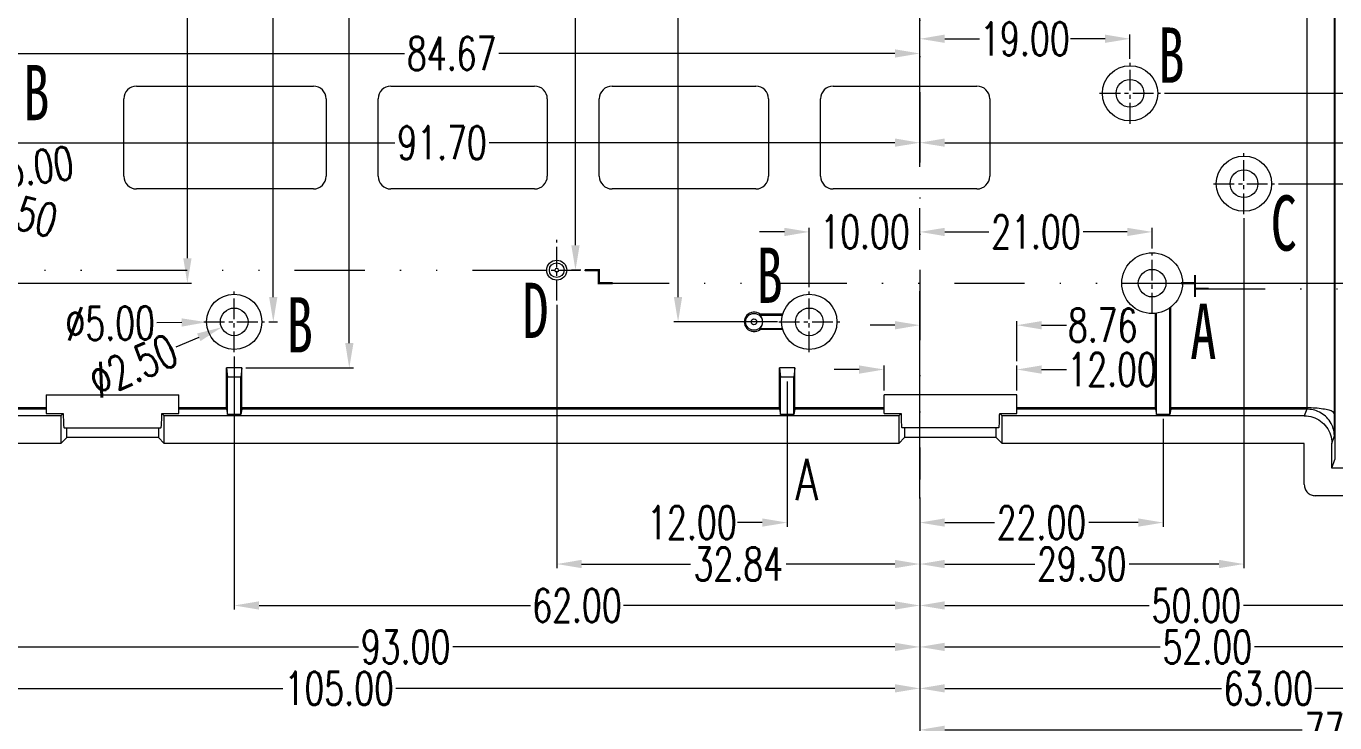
# Model space of a CAD drawing. Header units: millimetres. Extents: x 8061 to 9633, y -505 to -163.
# Drawn here: x 9093.5 to 9211.8, y -441.5 to -378.5 of the extents above; entities that cross this region are included whole.
import ezdxf
from ezdxf.enums import TextEntityAlignment as Align

# ---------------------------------------------------------------- set-up
doc = ezdxf.new("R2010")
doc.units = ezdxf.units.MM
doc.linetypes.add('CENTER', pattern=[0.6, 0.375, -0.075, 0.075, -0.075])
doc.linetypes.add('DIVIDE', pattern=[31.75, 12.7, -6.35, 0, -6.35, 0, -6.35])
doc.layers.get('Defpoints').update_dxf_attribs({"linetype": 'CONTINUOUS'})
for name, color, linetype, lineweight in [('dim', 82, 'CONTINUOUS', 9), ('hatch', 56, 'CONTINUOUS', 9), ('part', 7, 'CONTINUOUS', 20)]:
    doc.layers.add(name, color=color, linetype=linetype, lineweight=lineweight)
doc.styles.get("Standard").update_dxf_attribs({"font": 'romans.shx', "width": 0.7})
doc.styles.add('宋体', font='SimSun.ttf', dxfattribs={"width": 0.7})
doc.dimstyles.new('03', dxfattribs={"dimscale": 0.75, "dimtxt": 4, "dimasz": 3, "dimexe": 0.5, "dimexo": 0.5, "dimgap": 0.09, "dimtad": 0, "dimzin": 0, "dimdsep": 46, "dimtxsty": 'Standard', "dimcen": 0, "dimclrd": 256, "dimclre": 256, "dimclrt": 6, "dimazin": 2, "dimtp": 0.01, "dimtm": 0.01, "dimtfac": 1, "dimtofl": 0, "dimtmove": 0, "dimatfit": 0, "dimfxl": 1, "dimtolj": 1, "dimtzin": 0, "dimlwd": -1, "dimlwe": -1, "dimarcsym": 0})

# ---------------------------------------------------------------- blocks, each defined once
blk = doc.blocks.new('*D319')
at = {"layer": 'Defpoints', "color": 0}
for p in [(41935.02, -13063.64), (41935.02, -13063.64), (41956.02, -13065.53)]:
    blk.add_point(p, dxfattribs=at)
at = {"layer": 'dim'}
for p, q in [((41956.02, -13065.15), (41956.02, -13063.27)), ((41937.27, -13063.64), (41941.26, -13063.64)), ((41953.77, -13063.64), (41949.79, -13063.64))]:
    blk.add_line(p, q, dxfattribs=at)
for points in [[(41937.27, -13063.27), (41937.27, -13064.02), (41935.02, -13063.64)], [(41953.77, -13063.27), (41953.77, -13064.02), (41956.02, -13063.64)]]:
    blk.add_solid(points, dxfattribs=at)
at = {"layer": 'dim', "color": 6, "insert": (41945.52, -13063.64), "char_height": 3, "attachment_point": 5}
blk.add_mtext('\\A1;21.00', dxfattribs=at)
blk = doc.blocks.new('*D320')
at = {"layer": 'Defpoints', "color": 0}
for p in [(41935.02, -13046.17), (41935.02, -13046.17), (41954.02, -13048.35)]:
    blk.add_point(p, dxfattribs=at)
at = {"layer": 'dim'}
for p, q in [((41937.27, -13046.17), (41940.41, -13046.17)), ((41951.77, -13046.17), (41948.64, -13046.17)), ((41954.02, -13047.98), (41954.02, -13045.79))]:
    blk.add_line(p, q, dxfattribs=at)
for points in [[(41937.27, -13045.79), (41937.27, -13046.54), (41935.02, -13046.17)], [(41951.77, -13045.79), (41951.77, -13046.54), (41954.02, -13046.17)]]:
    blk.add_solid(points, dxfattribs=at)
at = {"layer": 'dim', "color": 6, "insert": (41944.52, -13046.17), "char_height": 3, "attachment_point": 5}
blk.add_mtext('\\A1;19.00', dxfattribs=at)
blk = doc.blocks.new('*D325')
at = {"layer": 'Defpoints', "color": 0}
for p in [(41975.27, -13002.78), (41975.27, -13002.78), (41956.77, -13051.1)]:
    blk.add_point(p, dxfattribs=at)
at = {"layer": 'dim'}
for p, q in [((41975.27, -13005.03), (41975.27, -13022.67)), ((41975.27, -13048.85), (41975.27, -13031.21)), ((41957.15, -13051.1), (41975.65, -13051.1))]:
    blk.add_line(p, q, dxfattribs=at)
for points in [[(41974.9, -13005.03), (41975.65, -13005.03), (41975.27, -13002.78)], [(41974.9, -13048.85), (41975.65, -13048.85), (41975.27, -13051.1)]]:
    blk.add_solid(points, dxfattribs=at)
at = {"layer": 'dim', "color": 6, "insert": (41975.27, -13026.94), "char_height": 3, "attachment_point": 5, "rotation": 90}
blk.add_mtext('\\A1;48.33', dxfattribs=at)
blk = doc.blocks.new('*D326')
at = {"layer": 'Defpoints', "color": 0}
for p in [(41979.3, -13002.78), (41979.3, -13002.78), (41967.07, -13059.28)]:
    blk.add_point(p, dxfattribs=at)
at = {"layer": 'dim'}
for p, q in [((41979.3, -13005.03), (41979.3, -13026.76)), ((41979.3, -13057.03), (41979.3, -13035.3)), ((41967.45, -13059.28), (41979.67, -13059.28))]:
    blk.add_line(p, q, dxfattribs=at)
for points in [[(41978.92, -13005.03), (41979.67, -13005.03), (41979.3, -13002.78)], [(41978.92, -13057.03), (41979.67, -13057.03), (41979.3, -13059.28)]]:
    blk.add_solid(points, dxfattribs=at)
at = {"layer": 'dim', "color": 6, "insert": (41979.3, -13031.03), "char_height": 3, "attachment_point": 5, "rotation": 90}
blk.add_mtext('\\A1;56.50', dxfattribs=at)
blk = doc.blocks.new('*D327')
at = {"layer": 'Defpoints', "color": 0}
for p in [(41983.31, -13002.78), (41983.31, -13002.78), (41958.77, -13068.28)]:
    blk.add_point(p, dxfattribs=at)
at = {"layer": 'dim'}
for p, q in [((41983.31, -13005.03), (41983.31, -13031.31)), ((41983.31, -13066.03), (41983.31, -13039.75)), ((41959.15, -13068.28), (41983.69, -13068.28))]:
    blk.add_line(p, q, dxfattribs=at)
for points in [[(41982.94, -13005.03), (41983.69, -13005.03), (41983.31, -13002.78)], [(41982.94, -13066.03), (41983.69, -13066.03), (41983.31, -13068.28)]]:
    blk.add_solid(points, dxfattribs=at)
at = {"layer": 'dim', "color": 6, "insert": (41983.31, -13035.53), "char_height": 3, "attachment_point": 5, "rotation": 90}
blk.add_mtext('\\A1;65.50', dxfattribs=at)
blk = doc.blocks.new('*D328')
at = {"layer": 'Defpoints', "color": 0}
for p in [(41923.02, -13076.78), (41935.02, -13087.3), (41923.02, -13089.94)]:
    blk.add_point(p, dxfattribs=at)
at = {"layer": 'dim'}
for p, q in [((41923.02, -13077.16), (41923.02, -13090.31)), ((41935.02, -13087.68), (41935.02, -13090.31)), ((41920.77, -13089.94), (41918.52, -13089.94)), ((41937.27, -13089.94), (41939.52, -13089.94))]:
    blk.add_line(p, q, dxfattribs=at)
for points in [[(41920.77, -13089.56), (41920.77, -13090.31), (41923.02, -13089.94)], [(41937.27, -13089.56), (41937.27, -13090.31), (41935.02, -13089.94)]]:
    blk.add_solid(points, dxfattribs=at)
at = {"layer": 'dim', "color": 6, "insert": (41914.41, -13089.94), "char_height": 3, "attachment_point": 5}
blk.add_mtext('\\A1;12.00', dxfattribs=at)
blk = doc.blocks.new('*D329')
at = {"layer": 'Defpoints', "color": 0}
for p in [(41902.19, -13069.85), (41935.02, -13087.3), (41902.19, -13093.69)]:
    blk.add_point(p, dxfattribs=at)
at = {"layer": 'dim'}
for p, q in [((41902.19, -13070.23), (41902.19, -13094.06)), ((41935.02, -13087.68), (41935.02, -13094.06)), ((41904.44, -13093.69), (41914.29, -13093.69)), ((41932.77, -13093.69), (41922.92, -13093.69))]:
    blk.add_line(p, q, dxfattribs=at)
for points in [[(41904.44, -13093.31), (41904.44, -13094.06), (41902.19, -13093.69)], [(41932.77, -13093.31), (41932.77, -13094.06), (41935.02, -13093.69)]]:
    blk.add_solid(points, dxfattribs=at)
at = {"layer": 'dim', "color": 6, "insert": (41918.61, -13093.69), "char_height": 3, "attachment_point": 5}
blk.add_mtext('\\A1;32.84', dxfattribs=at)
blk = doc.blocks.new('*D330')
at = {"layer": 'Defpoints', "color": 0}
for p in [(41873.02, -13074.53), (41935.02, -13087.3), (41873.02, -13097.44)]:
    blk.add_point(p, dxfattribs=at)
at = {"layer": 'dim'}
for p, q in [((41873.02, -13074.9), (41873.02, -13097.81)), ((41935.02, -13087.68), (41935.02, -13097.81)), ((41875.27, -13097.44), (41899.81, -13097.44)), ((41932.77, -13097.44), (41908.24, -13097.44))]:
    blk.add_line(p, q, dxfattribs=at)
for points in [[(41875.27, -13097.06), (41875.27, -13097.81), (41873.02, -13097.44)], [(41932.77, -13097.06), (41932.77, -13097.81), (41935.02, -13097.44)]]:
    blk.add_solid(points, dxfattribs=at)
at = {"layer": 'dim', "color": 6, "insert": (41904.02, -13097.44), "char_height": 3, "attachment_point": 5}
blk.add_mtext('\\A1;62.00', dxfattribs=at)
blk = doc.blocks.new('*D331')
at = {"layer": 'Defpoints', "color": 0}
for p in [(41842.02, -13071.03), (41935.02, -13087.3), (41842.02, -13101.19)]:
    blk.add_point(p, dxfattribs=at)
at = {"layer": 'dim'}
for p, q in [((41842.02, -13071.4), (41842.02, -13101.56)), ((41935.02, -13087.68), (41935.02, -13101.56)), ((41844.27, -13101.19), (41884.26, -13101.19)), ((41932.77, -13101.19), (41892.79, -13101.19))]:
    blk.add_line(p, q, dxfattribs=at)
for points in [[(41844.27, -13100.81), (41844.27, -13101.56), (41842.02, -13101.19)], [(41932.77, -13100.81), (41932.77, -13101.56), (41935.02, -13101.19)]]:
    blk.add_solid(points, dxfattribs=at)
at = {"layer": 'dim', "color": 6, "insert": (41888.52, -13101.19), "char_height": 3, "attachment_point": 5}
blk.add_mtext('\\A1;93.00', dxfattribs=at)
blk = doc.blocks.new('*D332')
at = {"layer": 'Defpoints', "color": 0}
for p in [(41830.02, -13081.78), (41935.02, -13087.3), (41830.02, -13104.94)]:
    blk.add_point(p, dxfattribs=at)
at = {"layer": 'dim'}
for p, q in [((41830.02, -13082.15), (41830.02, -13105.31)), ((41935.02, -13087.68), (41935.02, -13105.31)), ((41832.27, -13104.94), (41877.41, -13104.94)), ((41932.77, -13104.94), (41887.64, -13104.94))]:
    blk.add_line(p, q, dxfattribs=at)
for points in [[(41832.27, -13104.56), (41832.27, -13105.31), (41830.02, -13104.94)], [(41932.77, -13104.56), (41932.77, -13105.31), (41935.02, -13104.94)]]:
    blk.add_solid(points, dxfattribs=at)
at = {"layer": 'dim', "color": 6, "insert": (41882.52, -13104.94), "char_height": 3, "attachment_point": 5}
blk.add_mtext('\\A1;105.00', dxfattribs=at)
blk = doc.blocks.new('*D333')
at = {"layer": 'Defpoints', "color": 0}
for p in [(41935.02, -13063.64), (41935.02, -13063.64), (41925.02, -13069.03)]:
    blk.add_point(p, dxfattribs=at)
at = {"layer": 'dim'}
for p, q in [((41925.02, -13068.65), (41925.02, -13063.27)), ((41922.77, -13063.64), (41920.52, -13063.64)), ((41937.27, -13063.64), (41939.52, -13063.64))]:
    blk.add_line(p, q, dxfattribs=at)
for points in [[(41922.77, -13063.27), (41922.77, -13064.02), (41925.02, -13063.64)], [(41937.27, -13063.27), (41937.27, -13064.02), (41935.02, -13063.64)]]:
    blk.add_solid(points, dxfattribs=at)
at = {"layer": 'dim', "color": 6, "insert": (41930.06, -13063.64), "char_height": 3, "attachment_point": 5}
blk.add_mtext('\\A1;10.00', dxfattribs=at)
blk = doc.blocks.new('*D334')
at = {"layer": 'Defpoints', "color": 0}
for p in [(41943.78, -13076.09), (41931.78, -13078.38), (41943.78, -13078.38)]:
    blk.add_point(p, dxfattribs=at)
at = {"layer": 'dim'}
for p, q in [((41929.53, -13076.09), (41927.28, -13076.09)), ((41931.78, -13078), (41931.78, -13075.72)), ((41943.78, -13078), (41943.78, -13075.72)), ((41946.03, -13076.09), (41948.28, -13076.09))]:
    blk.add_line(p, q, dxfattribs=at)
for points in [[(41929.53, -13075.72), (41929.53, -13076.47), (41931.78, -13076.09)], [(41946.03, -13075.72), (41946.03, -13076.47), (41943.78, -13076.09)]]:
    blk.add_solid(points, dxfattribs=at)
at = {"layer": 'dim', "color": 6, "insert": (41952.4, -13076.09), "char_height": 3, "attachment_point": 5}
blk.add_mtext('\\A1;12.00', dxfattribs=at)
blk = doc.blocks.new('*D335')
at = {"layer": 'Defpoints', "color": 0}
for p in [(41935.02, -13072.08), (41935.02, -13072.08), (41943.78, -13075.72)]:
    blk.add_point(p, dxfattribs=at)
at = {"layer": 'dim'}
for p, q in [((41932.77, -13072.08), (41930.52, -13072.08)), ((41943.78, -13075.34), (41943.78, -13071.71)), ((41946.03, -13072.08), (41948.28, -13072.08))]:
    blk.add_line(p, q, dxfattribs=at)
for points in [[(41932.77, -13071.71), (41932.77, -13072.46), (41935.02, -13072.08)], [(41946.03, -13071.71), (41946.03, -13072.46), (41943.78, -13072.08)]]:
    blk.add_solid(points, dxfattribs=at)
at = {"layer": 'dim', "color": 6, "insert": (41951.55, -13072.08), "char_height": 3, "attachment_point": 5}
blk.add_mtext('\\A1;8.76', dxfattribs=at)
blk = doc.blocks.new('*D348')
at = {"layer": 'Defpoints', "color": 0}
for p in [(41868.79, -13002.78), (41868.79, -13002.78), (41844.77, -13068.28)]:
    blk.add_point(p, dxfattribs=at)
at = {"layer": 'dim'}
for p, q in [((41868.79, -13005.03), (41868.79, -13035.67)), ((41868.79, -13066.03), (41868.79, -13044.11)), ((41845.15, -13068.28), (41869.17, -13068.28))]:
    blk.add_line(p, q, dxfattribs=at)
for points in [[(41868.42, -13005.03), (41869.17, -13005.03), (41868.79, -13002.78)], [(41868.42, -13066.03), (41869.17, -13066.03), (41868.79, -13068.28)]]:
    blk.add_solid(points, dxfattribs=at)
at = {"layer": 'dim', "color": 6, "insert": (41868.79, -13039.89), "char_height": 3, "attachment_point": 5, "rotation": 90}
blk.add_mtext('\\A1;65.50', dxfattribs=at)
blk = doc.blocks.new('*D349')
at = {"layer": 'Defpoints', "color": 0}
for p in [(41876.56, -13002.78), (41876.56, -13002.78), (41875.77, -13071.78)]:
    blk.add_point(p, dxfattribs=at)
at = {"layer": 'dim'}
for p, q in [((41876.56, -13005.03), (41876.56, -13033.06)), ((41876.56, -13069.53), (41876.56, -13041.5)), ((41876.15, -13071.78), (41876.93, -13071.78))]:
    blk.add_line(p, q, dxfattribs=at)
for points in [[(41876.18, -13005.03), (41876.93, -13005.03), (41876.56, -13002.78)], [(41876.18, -13069.53), (41876.93, -13069.53), (41876.56, -13071.78)]]:
    blk.add_solid(points, dxfattribs=at)
at = {"layer": 'dim', "color": 6, "insert": (41876.56, -13037.28), "char_height": 3, "attachment_point": 5, "rotation": 90}
blk.add_mtext('\\A1;69.00', dxfattribs=at)
blk = doc.blocks.new('*D352')
at = {"layer": 'Defpoints', "color": 0}
for p in [(41935.02, -13047.5), (41935.02, -13047.5), (41850.35, -13048.35)]:
    blk.add_point(p, dxfattribs=at)
at = {"layer": 'dim'}
for p, q in [((41850.35, -13047.98), (41850.35, -13047.12)), ((41852.6, -13047.5), (41888.42, -13047.5)), ((41932.77, -13047.5), (41896.96, -13047.5))]:
    blk.add_line(p, q, dxfattribs=at)
for points in [[(41852.6, -13047.12), (41852.6, -13047.87), (41850.35, -13047.5)], [(41932.77, -13047.12), (41932.77, -13047.87), (41935.02, -13047.5)]]:
    blk.add_solid(points, dxfattribs=at)
at = {"layer": 'dim', "color": 6, "insert": (41892.69, -13047.5), "char_height": 3, "attachment_point": 5}
blk.add_mtext('\\A1;84.67', dxfattribs=at)
blk = doc.blocks.new('*D353')
at = {"layer": 'Defpoints', "color": 0}
for p in [(41935.02, -13055.57), (41935.02, -13055.57), (41843.32, -13062.31)]:
    blk.add_point(p, dxfattribs=at)
at = {"layer": 'dim'}
for p, q in [((41843.32, -13061.93), (41843.32, -13055.19)), ((41845.57, -13055.57), (41887.55, -13055.57)), ((41932.77, -13055.57), (41896.08, -13055.57))]:
    blk.add_line(p, q, dxfattribs=at)
for points in [[(41845.57, -13055.19), (41845.57, -13055.94), (41843.32, -13055.57)], [(41932.77, -13055.19), (41932.77, -13055.94), (41935.02, -13055.57)]]:
    blk.add_solid(points, dxfattribs=at)
at = {"layer": 'dim', "color": 6, "insert": (41891.82, -13055.57), "char_height": 3, "attachment_point": 5}
blk.add_mtext('\\A1;91.70', dxfattribs=at)
blk = doc.blocks.new('*D354')
at = {"layer": 'Defpoints', "color": 0}
for p in [(41903.88, -13002.78), (41903.88, -13002.78), (41904.75, -13067.1)]:
    blk.add_point(p, dxfattribs=at)
at = {"layer": 'dim'}
for p, q in [((41903.88, -13005.03), (41903.88, -13030.72)), ((41903.88, -13064.85), (41903.88, -13039.16)), ((41904.37, -13067.1), (41903.51, -13067.1))]:
    blk.add_line(p, q, dxfattribs=at)
for points in [[(41903.51, -13005.03), (41904.26, -13005.03), (41903.88, -13002.78)], [(41903.51, -13064.85), (41904.26, -13064.85), (41903.88, -13067.1)]]:
    blk.add_solid(points, dxfattribs=at)
at = {"layer": 'dim', "color": 6, "insert": (41903.88, -13034.94), "char_height": 3, "attachment_point": 5, "rotation": 90}
blk.add_mtext('\\A1;64.33', dxfattribs=at)
blk = doc.blocks.new('*D355')
at = {"layer": 'Defpoints', "color": 0}
for p in [(41913.16, -13002.78), (41913.16, -13002.78), (41922.52, -13071.78)]:
    blk.add_point(p, dxfattribs=at)
at = {"layer": 'dim'}
for p, q in [((41913.16, -13005.03), (41913.16, -13035.49)), ((41913.16, -13069.53), (41913.16, -13043.92)), ((41922.15, -13071.78), (41912.78, -13071.78))]:
    blk.add_line(p, q, dxfattribs=at)
for points in [[(41912.78, -13005.03), (41913.53, -13005.03), (41913.16, -13002.78)], [(41912.78, -13069.53), (41913.53, -13069.53), (41913.16, -13071.78)]]:
    blk.add_solid(points, dxfattribs=at)
at = {"layer": 'dim', "color": 6, "insert": (41913.16, -13039.71), "char_height": 3, "attachment_point": 5, "rotation": 90}
blk.add_mtext('\\A1;69.00', dxfattribs=at)
blk = doc.blocks.new('*D386')
at = {"layer": 'Defpoints', "color": 0}
for p in [(41957.02, -13080.17), (41935.02, -13089.94), (41957.02, -13089.94)]:
    blk.add_point(p, dxfattribs=at)
at = {"layer": 'dim'}
for p, q in [((41957.02, -13080.54), (41957.02, -13090.31)), ((41937.27, -13089.94), (41941.76, -13089.94)), ((41954.77, -13089.94), (41950.29, -13089.94))]:
    blk.add_line(p, q, dxfattribs=at)
for points in [[(41937.27, -13089.56), (41937.27, -13090.31), (41935.02, -13089.94)], [(41954.77, -13089.56), (41954.77, -13090.31), (41957.02, -13089.94)]]:
    blk.add_solid(points, dxfattribs=at)
at = {"layer": 'dim', "color": 6, "insert": (41946.02, -13089.94), "char_height": 3, "attachment_point": 5}
blk.add_mtext('\\A1;22.00', dxfattribs=at)
blk = doc.blocks.new('*D387')
at = {"layer": 'Defpoints', "color": 0}
for p in [(41964.32, -13062.03), (41935.02, -13089.94), (41964.32, -13093.69)]:
    blk.add_point(p, dxfattribs=at)
at = {"layer": 'dim'}
for p, q in [((41964.32, -13062.4), (41964.32, -13094.06)), ((41935.02, -13090.31), (41935.02, -13094.06)), ((41937.27, -13093.69), (41945.41, -13093.69)), ((41962.07, -13093.69), (41953.94, -13093.69))]:
    blk.add_line(p, q, dxfattribs=at)
for points in [[(41937.27, -13093.31), (41937.27, -13094.06), (41935.02, -13093.69)], [(41962.07, -13093.31), (41962.07, -13094.06), (41964.32, -13093.69)]]:
    blk.add_solid(points, dxfattribs=at)
at = {"layer": 'dim', "color": 6, "insert": (41949.67, -13093.69), "char_height": 3, "attachment_point": 5}
blk.add_mtext('\\A1;29.30', dxfattribs=at)
blk = doc.blocks.new('*D388')
at = {"layer": 'Defpoints', "color": 0}
for p in [(41985.02, -13079.37), (41935.02, -13089.94), (41985.02, -13097.44)]:
    blk.add_point(p, dxfattribs=at)
at = {"layer": 'dim'}
for p, q in [((41985.02, -13079.74), (41985.02, -13097.81)), ((41935.02, -13090.31), (41935.02, -13097.81)), ((41937.27, -13097.44), (41955.76, -13097.44)), ((41982.77, -13097.44), (41964.29, -13097.44))]:
    blk.add_line(p, q, dxfattribs=at)
for points in [[(41937.27, -13097.06), (41937.27, -13097.81), (41935.02, -13097.44)], [(41982.77, -13097.06), (41982.77, -13097.81), (41985.02, -13097.44)]]:
    blk.add_solid(points, dxfattribs=at)
at = {"layer": 'dim', "color": 6, "insert": (41960.02, -13097.44), "char_height": 3, "attachment_point": 5}
blk.add_mtext('\\A1;50.00', dxfattribs=at)
blk = doc.blocks.new('*D389')
at = {"layer": 'Defpoints', "color": 0}
for p in [(41987.02, -13076.04), (41935.02, -13089.94), (41987.02, -13101.19)]:
    blk.add_point(p, dxfattribs=at)
at = {"layer": 'dim'}
for p, q in [((41987.02, -13076.41), (41987.02, -13101.56)), ((41935.02, -13090.31), (41935.02, -13101.56)), ((41937.27, -13101.19), (41956.76, -13101.19)), ((41984.77, -13101.19), (41965.29, -13101.19))]:
    blk.add_line(p, q, dxfattribs=at)
for points in [[(41937.27, -13100.81), (41937.27, -13101.56), (41935.02, -13101.19)], [(41984.77, -13100.81), (41984.77, -13101.56), (41987.02, -13101.19)]]:
    blk.add_solid(points, dxfattribs=at)
at = {"layer": 'dim', "color": 6, "insert": (41961.02, -13101.19), "char_height": 3, "attachment_point": 5}
blk.add_mtext('\\A1;52.00', dxfattribs=at)
blk = doc.blocks.new('*D390')
at = {"layer": 'Defpoints', "color": 0}
for p in [(41998.02, -13072.81), (41935.02, -13089.94), (41998.02, -13104.94)]:
    blk.add_point(p, dxfattribs=at)
at = {"layer": 'dim'}
for p, q in [((41998.02, -13073.18), (41998.02, -13105.31)), ((41935.02, -13090.31), (41935.02, -13105.31)), ((41937.27, -13104.94), (41962.31, -13104.94)), ((41995.77, -13104.94), (41970.74, -13104.94))]:
    blk.add_line(p, q, dxfattribs=at)
for points in [[(41937.27, -13104.56), (41937.27, -13105.31), (41935.02, -13104.94)], [(41995.77, -13104.56), (41995.77, -13105.31), (41998.02, -13104.94)]]:
    blk.add_solid(points, dxfattribs=at)
at = {"layer": 'dim', "color": 6, "insert": (41966.52, -13104.94), "char_height": 3, "attachment_point": 5}
blk.add_mtext('\\A1;63.00', dxfattribs=at)
blk = doc.blocks.new('*D391')
at = {"layer": 'Defpoints', "color": 0}
for p in [(42012.67, -13078.35), (41935.02, -13089.94), (42012.67, -13108.69)]:
    blk.add_point(p, dxfattribs=at)
at = {"layer": 'dim'}
for p, q in [((42012.67, -13078.72), (42012.67, -13109.06)), ((41935.02, -13090.31), (41935.02, -13109.06)), ((41937.27, -13108.69), (41969.58, -13108.69)), ((42010.42, -13108.69), (41978.12, -13108.69))]:
    blk.add_line(p, q, dxfattribs=at)
for points in [[(41937.27, -13108.31), (41937.27, -13109.06), (41935.02, -13108.69)], [(42010.42, -13108.31), (42010.42, -13109.06), (42012.67, -13108.69)]]:
    blk.add_solid(points, dxfattribs=at)
at = {"layer": 'dim', "color": 6, "insert": (41973.85, -13108.69), "char_height": 3, "attachment_point": 5}
blk.add_mtext('\\A1;77.65', dxfattribs=at)
blk = doc.blocks.new('*D392')
at = {"layer": 'Defpoints', "color": 0}
for p in [(42028.02, -13071.03), (41935.02, -13089.94), (42028.02, -13112.44)]:
    blk.add_point(p, dxfattribs=at)
at = {"layer": 'dim'}
for p, q in [((42028.02, -13071.4), (42028.02, -13112.81)), ((41935.02, -13090.31), (41935.02, -13112.81)), ((41937.27, -13112.44), (41977.26, -13112.44)), ((42025.77, -13112.44), (41985.79, -13112.44))]:
    blk.add_line(p, q, dxfattribs=at)
for points in [[(41937.27, -13112.06), (41937.27, -13112.81), (41935.02, -13112.44)], [(42025.77, -13112.06), (42025.77, -13112.81), (42028.02, -13112.44)]]:
    blk.add_solid(points, dxfattribs=at)
at = {"layer": 'dim', "color": 6, "insert": (41981.52, -13112.44), "char_height": 3, "attachment_point": 5}
blk.add_mtext('\\A1;93.00', dxfattribs=at)
blk = doc.blocks.new('*D393')
at = {"layer": 'Defpoints', "color": 0}
for p in [(42040.02, -13086.51), (41935.02, -13089.94), (42040.02, -13116.19)]:
    blk.add_point(p, dxfattribs=at)
at = {"layer": 'dim'}
for p, q in [((42040.02, -13086.89), (42040.02, -13116.56)), ((41935.02, -13090.31), (41935.02, -13116.56)), ((41937.27, -13116.19), (41982.41, -13116.19)), ((42037.77, -13116.19), (41992.64, -13116.19))]:
    blk.add_line(p, q, dxfattribs=at)
for points in [[(41937.27, -13115.81), (41937.27, -13116.56), (41935.02, -13116.19)], [(42037.77, -13115.81), (42037.77, -13116.56), (42040.02, -13116.19)]]:
    blk.add_solid(points, dxfattribs=at)
at = {"layer": 'dim', "color": 6, "insert": (41987.52, -13116.19), "char_height": 3, "attachment_point": 5}
blk.add_mtext('\\A1;105.00', dxfattribs=at)
blk = doc.blocks.new('*D397')
at = {"layer": 'Defpoints', "color": 0}
for p in [(42016.02, -13048.06), (41935.02, -13055.57), (41935.02, -13055.57)]:
    blk.add_point(p, dxfattribs=at)
at = {"layer": 'dim'}
for p, q in [((42016.02, -13048.43), (42016.02, -13055.94)), ((41937.27, -13055.57), (41984.52, -13055.57)), ((42013.77, -13055.57), (41993.05, -13055.57))]:
    blk.add_line(p, q, dxfattribs=at)
for points in [[(41937.27, -13055.19), (41937.27, -13055.94), (41935.02, -13055.57)], [(42013.77, -13055.19), (42013.77, -13055.94), (42016.02, -13055.57)]]:
    blk.add_solid(points, dxfattribs=at)
at = {"layer": 'dim', "color": 6, "insert": (41988.79, -13055.57), "char_height": 3, "attachment_point": 5}
blk.add_mtext('\\A1;81.00', dxfattribs=at)
blk = doc.blocks.new('*D400')
at = {"layer": 'Defpoints', "color": 0}
for p in [(41883.43, -13002.78), (41883.43, -13002.78), (41873.71, -13075.95)]:
    blk.add_point(p, dxfattribs=at)
at = {"layer": 'dim'}
for p, q in [((41883.43, -13005.03), (41883.43, -13035.1)), ((41883.43, -13073.7), (41883.43, -13043.63)), ((41874.08, -13075.95), (41883.81, -13075.95))]:
    blk.add_line(p, q, dxfattribs=at)
for points in [[(41883.06, -13005.03), (41883.81, -13005.03), (41883.43, -13002.78)], [(41883.06, -13073.7), (41883.81, -13073.7), (41883.43, -13075.95)]]:
    blk.add_solid(points, dxfattribs=at)
at = {"layer": 'dim', "color": 6, "insert": (41883.43, -13039.36), "char_height": 3, "attachment_point": 5, "rotation": 90}
blk.add_mtext('\\A1;73.17', dxfattribs=at)
blk = doc.blocks.new('*D417')
at = {"layer": 'Defpoints', "color": 0}
for p in [(41870.53, -13071.81), (41875.52, -13071.75)]:
    blk.add_point(p, dxfattribs=at)
at = {"layer": 'dim'}
blk.add_line((41868.28, -13071.83), (41866.03, -13071.86), dxfattribs=at)
blk.add_solid([(41868.27, -13071.46), (41868.28, -13072.21), (41870.53, -13071.81)], dxfattribs=at)
at = {"layer": 'dim', "color": 6, "insert": (41861.81, -13071.91), "char_height": 3, "attachment_point": 5, "rotation": 0.66}
blk.add_mtext('\\A1;∅5.00', dxfattribs=at)
blk = doc.blocks.new('*D418')
at = {"layer": 'Defpoints', "color": 0}
for p in [(41874.17, -13071.28), (41871.88, -13072.28)]:
    blk.add_point(p, dxfattribs=at)
at = {"layer": 'dim'}
blk.add_line((41869.82, -13073.18), (41867.75, -13074.07), dxfattribs=at)
blk.add_solid([(41869.67, -13072.83), (41869.97, -13073.52), (41871.88, -13072.28)], dxfattribs=at)
at = {"layer": 'dim', "color": 6, "insert": (41863.89, -13075.76), "char_height": 3, "attachment_point": 5, "rotation": 23.5432}
blk.add_mtext('\\A1;∅2.50', dxfattribs=at)
blk = doc.blocks.new('*D419')
at = {"layer": 'Defpoints', "color": 0}
for p in [(41840.85, -13059.59), (41845.8, -13058.96)]:
    blk.add_point(p, dxfattribs=at)
at = {"layer": 'dim'}
blk.add_line((41848.04, -13058.68), (41850.27, -13058.39), dxfattribs=at)
blk.add_solid([(41847.99, -13058.3), (41848.08, -13059.05), (41845.8, -13058.96)], dxfattribs=at)
at = {"layer": 'dim', "color": 6, "insert": (41854.45, -13057.86), "char_height": 3, "attachment_point": 5, "rotation": 7.2718}
blk.add_mtext('\\A1;∅5.00', dxfattribs=at)
blk = doc.blocks.new('*D420')
at = {"layer": 'Defpoints', "color": 0}
for p in [(41842.11, -13058.97), (41844.54, -13059.59)]:
    blk.add_point(p, dxfattribs=at)
at = {"layer": 'dim'}
blk.add_line((41846.72, -13060.14), (41848.9, -13060.69), dxfattribs=at)
blk.add_solid([(41846.81, -13059.78), (41846.63, -13060.5), (41844.54, -13059.59)], dxfattribs=at)
at = {"layer": 'dim', "color": 6, "insert": (41852.99, -13061.73), "char_height": 3, "attachment_point": 5, "rotation": 345.754}
blk.add_mtext('\\A1;∅2.50', dxfattribs=at)

msp = doc.modelspace()

# ---------------------------------------------------------------- linework, layer by layer
at = {"layer": 'hatch', "linetype": 'DIVIDE', "ltscale": 0.5}
for p, q in [((9174.325, -336.262), (9174.325, -419.518)), ((9085.638, -400.587), (9145.296, -400.587)), ((9145.296, -401.762), (9199.196, -401.762)), ((9199.196, -402.262), (9234.245, -402.262))]:
    msp.add_line(p, q, dxfattribs=at)
at = {"layer": 'hatch', "linetype": 'DIVIDE', "ltscale": 0.1}
for p, q in [((9145.296, -400.587), (9145.296, -401.762)), ((9199.196, -401.762), (9199.196, -402.262))]:
    msp.add_line(p, q, dxfattribs=at)
at = {"layer": 'hatch', "const_width": 0.2, "flags": 128}
for points in [[(9144.046, -400.587), (9145.296, -400.587), (9145.296, -401.837)], [(9145.296, -400.512), (9145.296, -401.762), (9146.546, -401.762)], [(9199.196, -401.012), (9199.196, -402.262), (9200.446, -402.262)], [(9197.946, -401.762), (9199.196, -401.762), (9199.196, -403.012)]]:
    msp.add_lwpolyline(points, dxfattribs=at)
at = {"layer": 'hatch', "flags": 128}
msp.add_lwpolyline([(9174.325, -419.518, 0, 0, 0), (9170.575, -419.518, 1.125, 0, 0), (9166.825, -419.518, 0, 0, 0)], format="xyseb", dxfattribs=at)
at = {"layer": 'part', "color": 1, "linetype": 'CENTER', "ltscale": 50}
msp.add_line((9174.325, -421.237), (9174.325, -251.287), dxfattribs=at)
at = {"layer": 'part', "color": 7, "linetype": 'Continuous'}
for p, q in [((9209.325, -321.195), (9209.324, -413.043)), ((9211.825, -413.578), (9211.825, -321.195)), ((9211.844, -321.138), (9211.844, -417.705)), ((9103.488, -383.937), (9119.488, -383.937)), ((9126.488, -383.937), (9139.488, -383.937)), ((9146.488, -383.937), (9159.488, -383.937)), ((9166.488, -383.937), (9179.488, -383.937)), ((9102.338, -392.087), (9102.338, -385.087)), ((9120.638, -385.087), (9120.638, -392.087)), ((9125.338, -392.087), (9125.338, -385.087)), ((9140.638, -385.087), (9140.638, -392.087)), ((9145.338, -392.087), (9145.338, -385.087)), ((9160.638, -385.087), (9160.638, -392.087)), ((9165.338, -392.087), (9165.338, -385.087)), ((9180.638, -385.087), (9180.638, -392.087)), ((9119.488, -393.237), (9103.488, -393.237)), ((9139.488, -393.237), (9126.488, -393.237)), ((9159.488, -393.237), (9146.488, -393.237)), ((9179.488, -393.237), (9166.488, -393.237)), ((9159.845, -404.662), (9161.898, -404.662)), ((9161.92, -404.58), (9159.874, -404.58)), ((9195.643, -413.158), (9195.642, -404.493)), ((9195.725, -413.653), (9195.725, -404.482)), ((9196.925, -413.653), (9196.925, -403.998)), ((9197.008, -413.158), (9197.008, -403.937)), ((9159.845, -405.862), (9161.898, -405.862)), ((9161.92, -405.944), (9159.874, -405.944)), ((9113.008, -409.434), (9111.642, -409.434)), ((9111.642, -409.434), (9111.725, -410.265)), ((9111.643, -413.158), (9111.642, -409.434)), ((9112.925, -410.264), (9111.725, -410.264)), ((9111.725, -413.653), (9111.725, -410.264)), ((9113.008, -409.434), (9112.925, -410.264)), ((9112.925, -413.653), (9112.925, -410.264)), ((9113.008, -413.043), (9113.008, -409.434)), ((9163.008, -409.434), (9161.642, -409.434)), ((9161.642, -409.434), (9161.725, -410.265)), ((9161.643, -413.158), (9161.642, -409.434)), ((9162.925, -410.264), (9161.725, -410.264)), ((9161.725, -413.653), (9161.725, -410.264)), ((9163.008, -409.434), (9162.925, -410.264)), ((9162.925, -413.653), (9162.925, -410.264)), ((9163.008, -413.158), (9163.008, -409.434)), ((9095.325, -411.862), (9095.325, -413.548)), ((9095.325, -411.862), (9107.325, -411.862)), ((9107.325, -413.548), (9107.325, -411.862)), ((9183.081, -411.862), (9171.081, -411.862)), ((9171.081, -413.548), (9171.081, -411.862)), ((9183.081, -413.548), (9183.081, -411.862)), ((9096.657, -413.758), (9071.829, -413.758)), ((9095.325, -413.043), (9082.008, -413.043)), ((9095.325, -413.158), (9082.008, -413.158)), ((9095.325, -413.548), (9096.867, -413.548)), ((9096.657, -413.758), (9096.867, -413.548)), ((9096.657, -413.758), (9096.657, -416.262)), ((9105.784, -413.548), (9105.994, -413.758)), ((9105.784, -413.548), (9107.325, -413.548)), ((9172.412, -413.758), (9105.994, -413.758)), ((9105.994, -416.262), (9105.994, -413.758)), ((9111.642, -413.043), (9107.325, -413.043)), ((9111.643, -413.158), (9107.325, -413.158)), ((9111.643, -413.158), (9111.725, -413.653)), ((9112.925, -413.653), (9111.725, -413.653)), ((9113.008, -413.158), (9112.925, -413.653)), ((9161.642, -413.043), (9113.008, -413.043)), ((9113.008, -413.158), (9113.008, -413.043)), ((9161.643, -413.158), (9113.008, -413.158)), ((9161.643, -413.158), (9161.725, -413.653)), ((9162.925, -413.653), (9161.725, -413.653)), ((9163.008, -413.158), (9162.925, -413.653)), ((9171.081, -413.043), (9163.008, -413.043)), ((9171.081, -413.158), (9163.008, -413.158)), ((9171.081, -413.548), (9172.622, -413.548)), ((9172.412, -413.758), (9172.622, -413.548)), ((9172.412, -413.758), (9172.412, -416.262)), ((9181.539, -413.548), (9183.081, -413.548)), ((9181.539, -413.548), (9181.75, -413.758)), ((9209.083, -413.758), (9181.75, -413.758)), ((9181.75, -416.262), (9181.75, -413.758)), ((9195.642, -413.043), (9183.081, -413.043)), ((9195.643, -413.158), (9183.081, -413.158)), ((9195.643, -413.158), (9195.725, -413.653)), ((9196.925, -413.653), (9195.725, -413.653)), ((9197.008, -413.158), (9196.925, -413.653)), ((9209.324, -413.043), (9197.008, -413.043)), ((9209.3, -413.158), (9197.008, -413.158)), ((9209.3, -413.158), (9209.083, -413.758)), ((9209.324, -413.043), (9209.3, -413.158)), ((9211.809, -415.575), (9211.825, -413.578)), ((9096.945, -414.862), (9105.706, -414.862)), ((9097.181, -415.737), (9097.181, -414.862)), ((9105.47, -414.862), (9105.47, -415.737)), ((9181.461, -414.862), (9172.7, -414.862)), ((9172.936, -414.862), (9172.936, -415.737)), ((9181.225, -415.737), (9181.225, -414.862)), ((9096.657, -416.262), (9070.325, -416.262)), ((9096.657, -416.262), (9097.181, -415.737)), ((9105.47, -415.737), (9097.181, -415.737)), ((9105.47, -415.737), (9105.994, -416.262)), ((9172.412, -416.262), (9105.994, -416.262)), ((9172.412, -416.262), (9172.936, -415.737)), ((9181.225, -415.737), (9172.936, -415.737)), ((9181.225, -415.737), (9181.75, -416.262)), ((9209.081, -416.262), (9181.75, -416.262)), ((9209.081, -419.991), (9209.081, -416.262)), ((9211.581, -416.259), (9211.809, -415.575)), ((9211.581, -418.492), (9211.581, -416.259)), ((9211.581, -418.492), (9211.844, -417.705)), ((9276.822, -418.492), (9211.581, -418.492)), ((9278.327, -420.995), (9210.08, -420.995))]:
    msp.add_line(p, q, dxfattribs=at)
at = {"layer": 'part', "color": 1, "linetype": 'CENTER', "ltscale": 5}
for p, q in [((9193.325, -387.337), (9193.325, -381.837)), ((9190.575, -384.587), (9196.075, -384.587)), ((9203.625, -395.512), (9203.625, -390.012)), ((9200.875, -392.762), (9206.375, -392.762)), ((9141.488, -403.337), (9141.488, -397.837)), ((9195.325, -404.512), (9195.325, -399.012)), ((9138.738, -400.587), (9144.238, -400.587)), ((9192.575, -401.762), (9198.075, -401.762)), ((9112.325, -408.012), (9112.325, -402.512)), ((9164.325, -408.012), (9164.325, -402.512)), ((9109.575, -405.262), (9115.075, -405.262)), ((9161.575, -405.262), (9167.075, -405.262))]:
    msp.add_line(p, q, dxfattribs=at)
at = {"layer": 'part', "color": 7, "linetype": 'Continuous'}
for centre, radius in [((9193.325, -384.587), 2.5), ((9193.325, -384.587), 1.25), ((9203.625, -392.762), 2.5), ((9203.625, -392.762), 1.25), ((9141.488, -400.587), 0.904), ((9141.488, -400.587), 0.664), ((9195.325, -401.762), 2.75), ((9195.325, -401.762), 1.25), ((9112.325, -405.262), 2.5), ((9164.325, -405.262), 2.5), ((9112.325, -405.262), 1.25), ((9159.325, -405.262), 0.759), ((9164.325, -405.262), 1.25), ((9159.325, -405.262), 0.259)]:
    msp.add_circle(centre, radius, dxfattribs=at)
for centre, radius, start, end in [((9103.488, -385.087), 1.15, 90, 180), ((9119.488, -385.087), 1.15, 0, 90), ((9126.488, -385.087), 1.15, 90, 180), ((9139.488, -385.087), 1.15, 0, 90), ((9146.488, -385.087), 1.15, 90, 180), ((9159.488, -385.087), 1.15, 0, 90), ((9166.488, -385.087), 1.15, 90, 180), ((9179.488, -385.087), 1.15, 0, 90), ((9103.488, -392.087), 1.15, 180, 270), ((9119.488, -392.087), 1.15, 270, 0), ((9126.488, -392.087), 1.15, 180, 270), ((9139.488, -392.087), 1.15, 270, 0), ((9146.488, -392.087), 1.15, 180, 270), ((9159.488, -392.087), 1.15, 270, 0), ((9166.488, -392.087), 1.15, 180, 270), ((9179.488, -392.087), 1.15, 270, 0), ((9141.488, -400.587), 0.166, 0, 180), ((9159.325, -405.262), 0.876, 51.1573, 308.8427), ((9159.325, -405.262), 0.794, 310.88608, 49.11392)]:
    msp.add_arc(centre, radius, start, end, dxfattribs=at)
for points in [[(9141.654, -400.587), (9141.654, -400.597), (9141.653, -400.609), (9141.648, -400.633), (9141.637, -400.66), (9141.621, -400.686), (9141.597, -400.712), (9141.566, -400.733), (9141.529, -400.748), (9141.488, -400.753), (9141.447, -400.748), (9141.41, -400.733), (9141.378, -400.712), (9141.355, -400.686), (9141.338, -400.66), (9141.328, -400.633), (9141.323, -400.609), (9141.322, -400.597), (9141.321, -400.587)], [(9159.845, -404.662), (9159.855, -404.634), (9159.865, -404.607), (9159.874, -404.58)], [(9159.874, -405.944), (9159.865, -405.916), (9159.855, -405.889), (9159.845, -405.862)], [(9096.867, -413.548), (9096.876, -414.079), (9096.894, -414.511), (9096.92, -414.784), (9096.948, -414.858)], [(9105.703, -414.858), (9105.731, -414.784), (9105.756, -414.511), (9105.775, -414.079), (9105.784, -413.548)], [(9172.622, -413.548), (9172.631, -414.079), (9172.65, -414.511), (9172.675, -414.784), (9172.703, -414.858)], [(9181.459, -414.858), (9181.486, -414.784), (9181.512, -414.511), (9181.53, -414.079), (9181.539, -413.548)], [(9209.083, -413.758), (9209.855, -413.88), (9210.551, -414.235), (9211.104, -414.788), (9211.459, -415.486), (9211.581, -416.259)], [(9211.809, -415.575), (9211.703, -414.904), (9211.419, -414.302), (9210.993, -413.807), (9210.462, -413.443), (9209.873, -413.227), (9209.3, -413.158)], [(9211.825, -413.578), (9211.69, -413.413), (9211.326, -413.264), (9210.771, -413.147), (9210.08, -413.071), (9209.324, -413.043)], [(9209.081, -419.987), (9209.155, -420.373), (9209.371, -420.7), (9209.696, -420.918), (9210.08, -420.995)]]:
    msp.add_spline(points, degree=3, dxfattribs=at)

# ---------------------------------------------------------------- texts
at = {"layer": 'dim', "color": 5, "char_height": 5, "width": 9.18398, "attachment_point": 1, "style": '宋体'}
for s, insert in [('B', (9195.876, -378.63)), ('B', (9093.245, -382.02)), ('C', (9206.036, -393.818)), ('B', (9159.548, -398.545)), ('D', (9138.378, -401.723)), ('B', (9117.075, -403.031)), ('A', (9198.761, -403.627))]:
    msp.add_mtext(s, dxfattribs=dict(at, insert=insert))
at = {"layer": 'hatch', "width": 0.7}
msp.add_text('A', height=3.75, dxfattribs=at).set_placement((9164.095, -419.518), align=Align.MIDDLE)

# ---------------------------------------------------------------- dimensions: what is measured, and where the dimension line sits
at = {"layer": 'dim'}
for base, p1, p2, picture, middle in [((9108.09, -336.262), (9084.075, -401.762), (9108.09, -336.262), '*D348', (9108.09, -373.374)), ((9152.46, -336.262), (9161.825, -405.262), (9152.46, -336.262), '*D355', (9152.46, -373.19))]:
    dim = msp.add_linear_dim(base=base, p1=p1, p2=p2, angle=90, dimstyle='03', dxfattribs=at)
    dim.commit()
    dim.dimension.update_dxf_attribs({"geometry": picture, "text_midpoint": middle, "dimtype": 128, "insert": (-32760.7, 12666.516)})
for base, p1, p2, picture, middle, set_off in [((9122.732, -336.262), (9113.008, -409.434), (9122.732, -336.262), '*D400', (9122.732, -372.848), (-32760.7, 12666.516)), ((9115.859, -336.262), (9115.075, -405.262), (9115.859, -336.262), '*D349', (9115.859, -370.762), (-32760.7, 12666.516)), ((9143.184, -336.2616), (9144.0461, -400.5867), (9143.184, -336.2616), '*D354', (9143.184, -368.4241), (-32760.6998, 12666.516)), ((9214.5732, -336.2616), (9196.0752, -384.5867), (9214.5732, -336.2616), '*D325', (9214.5732, -360.4241), (-32760.6998, 12666.516)), ((9222.613, -336.262), (9198.075, -401.762), (9222.613, -336.262), '*D327', (9222.613, -369.012), (-32760.7, 12666.516)), ((9218.597, -336.262), (9206.375, -392.762), (9218.597, -336.262), '*D326', (9218.597, -364.512), (-32760.7, 12666.516))]:
    dim = msp.add_linear_dim(base=base, p1=p1, p2=p2, angle=90, dimstyle='03', dxfattribs=at)
    dim.commit()
    dim.dimension.update_dxf_attribs({"geometry": picture, "text_midpoint": middle, "insert": set_off})
for base, p1, p2, picture, middle, set_off in [((9174.325, -379.65), (9193.325, -381.837), (9174.325, -379.65), '*D320', (9183.825, -379.65), (-32760.7, 12666.516)), ((9174.3252, -380.9793), (9089.6504, -381.8367), (9174.3252, -380.9793), '*D352', (9131.9878, -380.9793), (-32760.6998, 12666.516)), ((9174.325, -397.124), (9195.325, -399.012), (9174.325, -397.124), '*D319', (9184.825, -397.124), (-32760.7, 12666.516)), ((9203.625, -427.169), (9174.325, -423.419), (9203.625, -395.512), '*D387', (9188.975, -427.169), (-32760.7, 12666.516)), ((9141.488, -427.169), (9174.325, -420.787), (9141.488, -403.337), '*D329', (9157.907, -427.169), (-32760.7, 12666.516)), ((9081.325, -434.669), (9174.325, -420.787), (9081.325, -404.512), '*D331', (9127.825, -434.669), (-32760.7, 12666.516)), ((9267.325, -445.919), (9174.325, -423.419), (9267.325, -404.512), '*D392', (9220.825, -445.919), (-32760.7, 12666.516)), ((9237.325, -438.419), (9174.325, -423.419), (9237.325, -406.291), '*D390', (9205.825, -438.419), (-32760.7, 12666.516)), ((9112.325, -430.919), (9174.325, -420.787), (9112.325, -408.012), '*D330', (9143.325, -430.919), (-32760.7, 12666.516)), ((9183.081, -409.575), (9171.081, -411.862), (9183.081, -411.862), '*D334', (9191.698, -409.575), (-32760.7, 12666.516)), ((9162.325, -423.419), (9174.325, -420.787), (9162.325, -410.264), '*D328', (9153.708, -423.419), (-32760.7, 12666.516)), ((9226.325, -434.669), (9174.325, -423.419), (9226.325, -409.522), '*D389', (9200.325, -434.669), (-32760.7, 12666.516)), ((9251.971, -442.169), (9174.325, -423.419), (9251.971, -411.832), '*D391', (9213.148, -442.169), (-32760.7, 12666.516)), ((9224.325, -430.919), (9174.325, -423.419), (9224.325, -412.852), '*D388', (9199.325, -430.919), (-32760.7, 12666.516)), ((9196.325, -423.419), (9174.325, -423.419), (9196.325, -413.653), '*D386', (9185.325, -423.419), (-32760.7, 12666.516)), ((9069.325, -438.419), (9174.325, -420.787), (9069.325, -415.263), '*D332', (9121.825, -438.419), (-32760.7, 12666.516)), ((9279.325, -449.669), (9174.325, -423.419), (9279.325, -419.997), '*D393', (9226.825, -449.669), (-32760.7, 12666.516))]:
    dim = msp.add_linear_dim(base=base, p1=p1, p2=p2, dimstyle='03', dxfattribs=at)
    dim.commit()
    dim.dimension.update_dxf_attribs({"geometry": picture, "text_midpoint": middle, "insert": set_off})
for base, p1, p2, picture, middle in [((9174.325, -389.051), (9255.325, -381.541), (9174.325, -389.051), '*D397', (9228.086, -389.051)), ((9174.325, -389.051), (9082.625, -395.791), (9174.325, -389.051), '*D353', (9131.115, -389.051)), ((9174.325, -397.124), (9164.325, -402.512), (9174.325, -397.124), '*D333', (9169.36, -397.124)), ((9174.325, -405.567), (9183.081, -409.2), (9174.325, -405.567), '*D335', (9190.848, -405.567))]:
    dim = msp.add_linear_dim(base=base, p1=p1, p2=p2, dimstyle='03', dxfattribs=at)
    dim.commit()
    dim.dimension.update_dxf_attribs({"geometry": picture, "text_midpoint": middle, "dimtype": 128, "insert": (-32760.7, 12666.516)})
for p1, p2, picture, middle in [((9080.145, -393.078), (9085.105, -392.445), '*D419', (9093.752, -391.342)), ((9081.414, -392.454), (9083.837, -393.069), '*D420', (9092.286, -395.214)), ((9114.825, -405.233), (9109.825, -405.29), '*D417', (9101.108, -405.391)), ((9113.471, -404.762), (9111.179, -405.761), '*D418', (9103.187, -409.243))]:
    dim = msp.add_diameter_dim_2p(p1=p1, p2=p2, dimstyle='03', dxfattribs=at)
    dim.commit()
    dim.dimension.update_dxf_attribs({"geometry": picture, "text_midpoint": middle, "insert": (-32760.7, 12666.516)})

doc.saveas('drawing.dxf')
